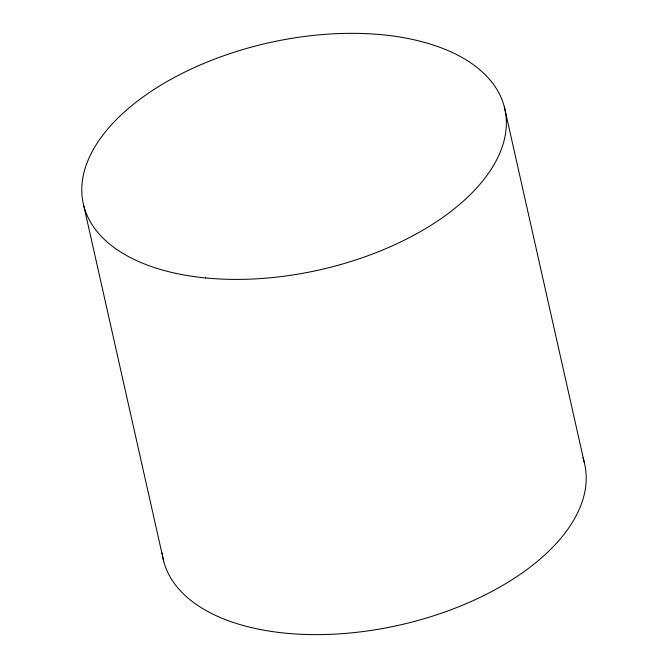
<?xml version="1.0" encoding="UTF-8"?>
<svg xmlns="http://www.w3.org/2000/svg" width="668" height="668" viewBox="0 0 668 668"><rect width="100%" height="100%" fill="white"/><g stroke="black" fill="none" stroke-linecap="round" stroke-linejoin="round"><path stroke-width="1" d="M504.332 106.922L584.191 462.106M83.809 205.894L163.668 561.078M582.905 457.822A216.031 116.349 -12.7 0 1 399.957 624.989A216.031 116.349 -12.7 0 1 162.115 553.004M205.427 277.93A216.031 116.349 -12.7 0 0 505.467 112.174A216.031 116.349 -12.7 0 0 171.317 79.125A216.031 116.349 -12.7 0 0 205.427 277.93"/></g></svg>
